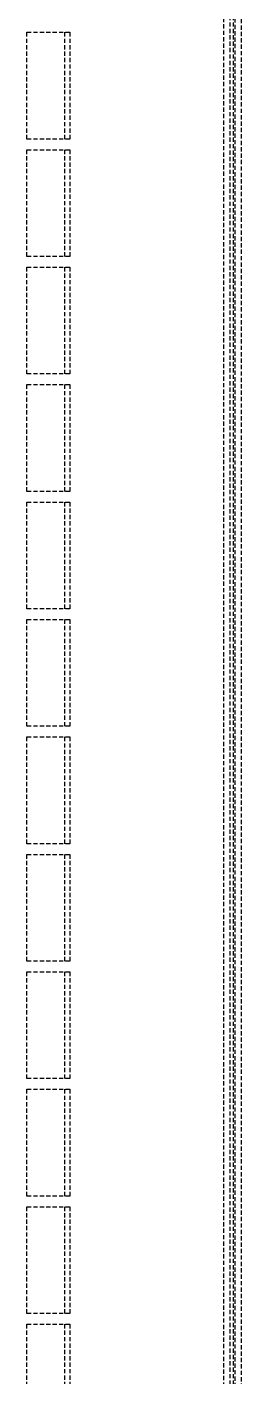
# Model space of a CAD drawing. Extents: x -76427 to 292734, y -42117 to 131250.
# Drawn here: x 7423 to 7523, y 10951 to 11582 of the extents above; entities that cross this region are included whole.
import ezdxf

# ---------------------------------------------------------------- set-up
doc = ezdxf.new("R2010")
doc.units = 0
doc.header["$LTSCALE"] = 10
doc.linetypes.add('XFM7Q10PV-200K$0$18P6-XFM7QB2-PV$0$HIDDEN', pattern=[0.3, 0.2, -0.1])
doc.layers.add('XFM7Q10PV-200K$0$PV-EQ(FUTURE)', color=252, linetype='XFM7Q10PV-200K$0$18P6-XFM7QB2-PV$0$HIDDEN')

# ---------------------------------------------------------------- blocks, each defined once
blk = doc.blocks.new('XFM7Q10PV-200K$0$PV-主機 - Mega-V57-CUB_L40')
for p, q in [((-545.02, 692.5), (-495.02, 692.5)), ((-495.02, 692.5), (-495.02, 672.5)), ((-490.02, 672.5), (-490.02, 692.5)), ((-490.02, 692.5), (-440.02, 692.5)), ((-440.02, 692.5), (-440.02, 672.5)), ((-435.02, 672.5), (-435.02, 692.5)), ((-435.02, 692.5), (-385.02, 692.5)), ((-385.02, 692.5), (-385.02, 672.5)), ((-380.02, 672.5), (-380.02, 692.5)), ((-380.02, 692.5), (-330.02, 692.5)), ((-330.02, 692.5), (-330.02, 672.5)), ((-325.02, 672.5), (-325.02, 692.5)), ((-325.02, 692.5), (-275.02, 692.5)), ((-275.02, 692.5), (-275.02, 672.5)), ((-270.02, 672.5), (-270.02, 692.5)), ((-270.02, 692.5), (-220.02, 692.5)), ((-220.02, 692.5), (-220.02, 672.5)), ((-215.02, 672.5), (-215.02, 692.5)), ((-215.02, 692.5), (-165.02, 692.5)), ((-165.02, 692.5), (-165.02, 672.5)), ((-160.02, 672.5), (-160.02, 692.5)), ((-160.02, 692.5), (-110.02, 692.5)), ((-110.02, 692.5), (-110.02, 672.5)), ((-105.02, 672.5), (-105.02, 692.5)), ((-105.02, 692.5), (-55.02, 692.5)), ((-55.02, 692.5), (-55.02, 672.5)), ((-50.02, 672.5), (-50.02, 692.5)), ((-50.02, 692.5), (-0.02, 692.5)), ((-0.02, 692.5), (-0.02, 672.5)), ((4.98, 672.5), (4.98, 692.5)), ((4.98, 692.5), (54.98, 692.5)), ((54.98, 692.5), (54.98, 672.5)), ((59.98, 672.5), (59.98, 692.5)), ((59.98, 692.5), (109.98, 692.5)), ((109.98, 692.5), (109.98, 672.5)), ((-495.02, 675), (-545.02, 675)), ((-495.02, 672.5), (-545.02, 672.5)), ((-440.02, 675), (-490.02, 675)), ((-440.02, 672.5), (-490.02, 672.5)), ((-385.02, 675), (-435.02, 675)), ((-385.02, 672.5), (-435.02, 672.5)), ((-330.02, 675), (-380.02, 675)), ((-330.02, 672.5), (-380.02, 672.5)), ((-275.02, 675), (-325.02, 675)), ((-275.02, 672.5), (-325.02, 672.5)), ((-220.02, 675), (-270.02, 675)), ((-220.02, 672.5), (-270.02, 672.5)), ((-165.02, 675), (-215.02, 675)), ((-165.02, 672.5), (-215.02, 672.5)), ((-110.02, 675), (-160.02, 675)), ((-110.02, 672.5), (-160.02, 672.5)), ((-55.02, 675), (-105.02, 675)), ((-55.02, 672.5), (-105.02, 672.5)), ((-0.02, 675), (-50.02, 675)), ((-0.02, 672.5), (-50.02, 672.5)), ((54.98, 675), (4.98, 675)), ((54.98, 672.5), (4.98, 672.5)), ((109.98, 675), (59.98, 675)), ((109.98, 672.5), (59.98, 672.5)), ((-917.27, 600.25), (917.23, 600.25)), ((-920.47, 595), (455.21, 595)), ((918.65, 597.5), (-918.7, 597.5)), ((873.65, 596), (-873.7, 596)), ((455.21, 592.25), (-919.04, 592.25))]:
    blk.add_line(p, q)
blk = doc.blocks.new('XFM7Q10PV-200K')
at = {"layer": 'XFM7Q10PV-200K$0$PV-EQ(FUTURE)', "rotation": 90}
blk.add_blockref('XFM7Q10PV-200K$0$PV-主機 - Mega-V57-CUB_L40', (8115, 11470.02), dxfattribs=at)

msp = doc.modelspace()

# ---------------------------------------------------------------- block references
msp.add_blockref('XFM7Q10PV-200K', (0, 0))

doc.saveas('drawing.dxf')
